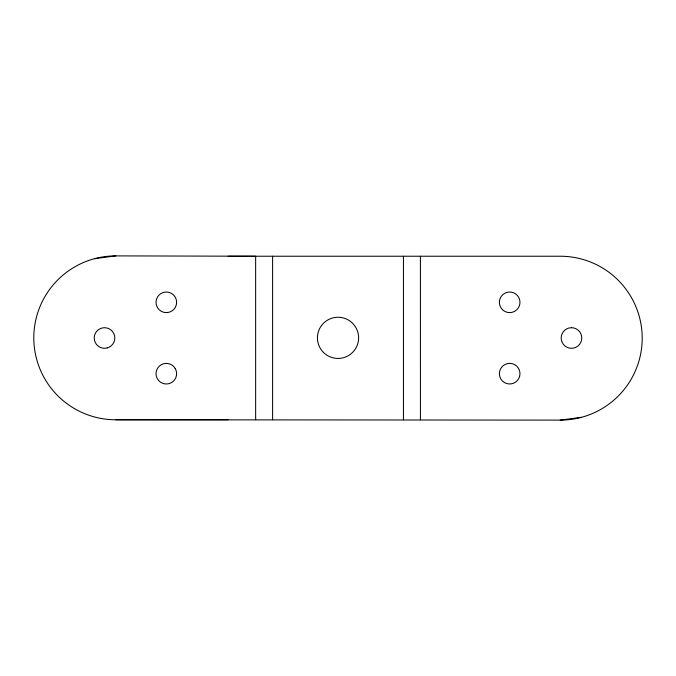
<?xml version="1.0" encoding="UTF-8"?>
<svg xmlns="http://www.w3.org/2000/svg" width="676" height="676" viewBox="0 0 676 676"><rect width="100%" height="100%" fill="white"/><g stroke="black" fill="none" stroke-linecap="round" stroke-linejoin="round"><path stroke-width="1.01" d="M156.376 299.662L157.407 297.178A10.301 10.301 0 0 1 171.476 293.409A10.301 10.301 0 0 1 175.245 307.479L173.605 309.608A10.301 10.301 0 0 1 156.376 299.662M94.539 258.68L115.748 255.891L255.638 256.229L255.646 419.771M115.748 255.891A81.94 81.94 0 0 0 33.8 337.831A81.94 81.94 0 0 0 115.731 419.771L560.252 420.109L581.461 417.32M228.167 256.229L560.269 256.229A81.94 81.94 0 0 1 642.2 338.169A81.94 81.94 0 0 1 560.252 420.109M115.731 419.771L228.158 419.754M420.421 256.221L420.43 419.762M403.445 256.221L403.454 419.762M272.605 256.229L272.614 419.771M519.624 376.338L518.593 378.822A10.301 10.301 0 0 1 504.524 382.591A10.301 10.301 0 0 1 500.755 368.521L502.395 366.392A10.301 10.301 0 0 1 519.624 376.338M107.197 347.946L104.526 348.301A10.301 10.301 0 0 1 94.226 338A10.301 10.301 0 0 1 104.526 327.699L107.197 328.054A10.301 10.301 0 0 1 107.197 347.946M571.473 327.699L568.803 328.054A10.301 10.301 0 0 0 568.803 347.946L571.473 348.301A10.301 10.301 0 0 0 581.774 338A10.301 10.301 0 0 0 571.473 327.699M502.395 309.6L500.755 307.47A10.301 10.301 0 0 1 504.524 293.401A10.301 10.301 0 0 1 518.593 297.17L519.624 299.654A10.301 10.301 0 0 1 502.395 309.6M175.245 368.53L173.605 366.4A10.301 10.301 0 0 0 156.376 376.346L157.407 378.83A10.301 10.301 0 0 0 171.476 382.599A10.301 10.301 0 0 0 175.245 368.53M323.466 352.416A20.601 20.601 0 0 0 357.925 343.18A20.601 20.601 0 0 0 332.693 317.948A20.601 20.601 0 0 0 323.466 352.416"/></g></svg>
